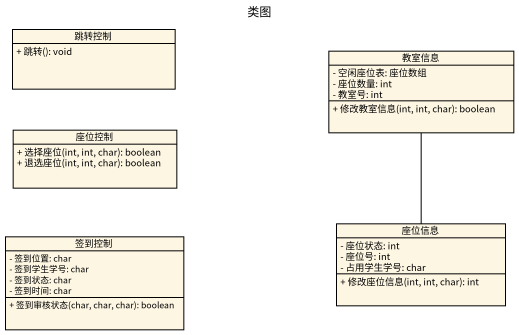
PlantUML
@startuml
title 类图
hide circle
hide empty members
skinparam classAttributeIconSize 0
class 跳转控制 {
  + 跳转(): void
}
class 教室信息 {
  - 空闲座位表: 座位数组
  - 座位数量: int
  - 教室号: int
  + 修改教室信息(int, int, char): boolean
}
class 座位控制 {
  + 选择座位(int, int, char): boolean
  + 退选座位(int, int, char): boolean
}
class 签到控制 {
  - 签到位置: char
  - 签到学生学号: char
  - 签到状态: char
  - 签到时间: char
  + 签到审核状态(char, char, char): boolean
}
class 座位信息 {
  - 座位状态: int
  - 座位号: int
  - 占用学生学号: char
  + 修改座位信息(int, int, char): int
}
座位信息 -up- 教室信息
@enduml
